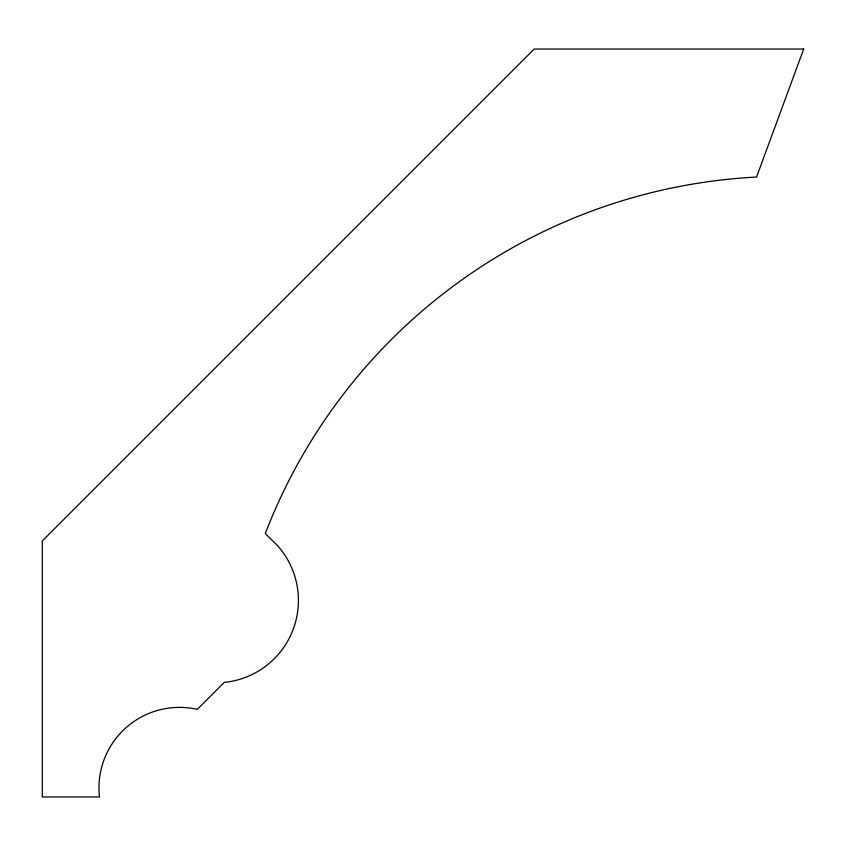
<?xml version="1.0" encoding="UTF-8"?>
<svg xmlns="http://www.w3.org/2000/svg" width="846" height="846" viewBox="0 0 846 846"><rect width="100%" height="100%" fill="white"/><g stroke="black" fill="none" stroke-linecap="round" stroke-linejoin="round"><path stroke-width="1.27" d="M803.7 49.036L756.536 177.057A557.324 557.324 0 0 0 265.295 533.54L277.594 545.691A82.379 82.379 0 0 1 224.232 682.415L197.277 709.371A80.518 80.518 0 0 0 99.479 796.964L42.3 796.964L42.3 540.911L534.175 49.036L803.7 49.036"/></g></svg>
